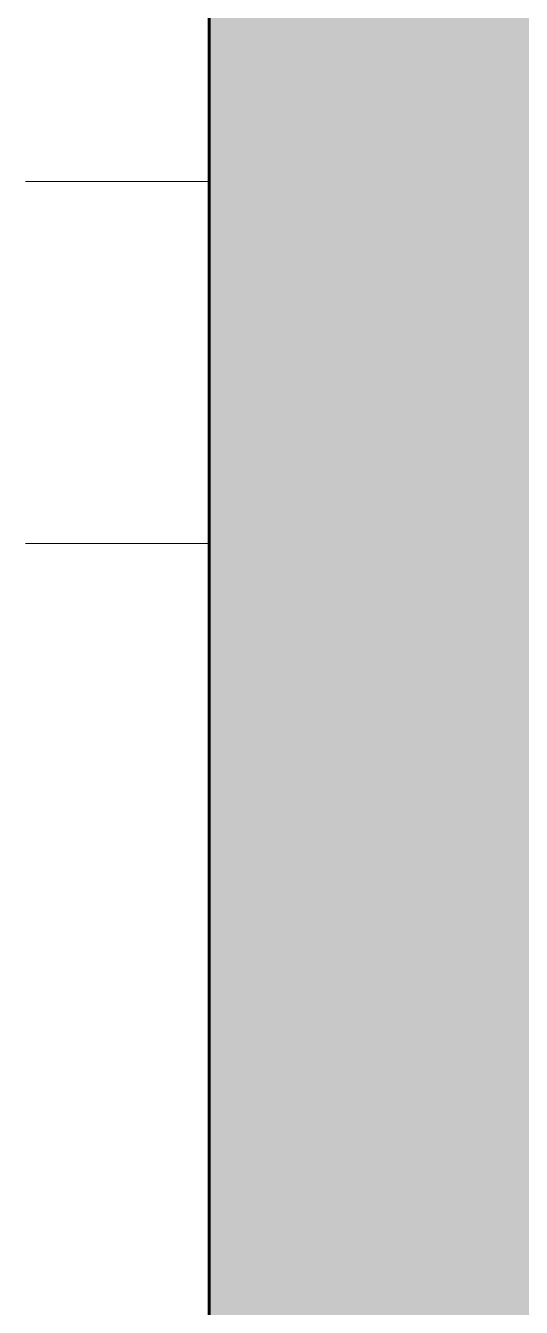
# Model space of a CAD drawing. Header units: millimetres. Extents: x -11245 to 8231, y -22520 to -3800.
# Drawn here: x 514 to 788, y -9792 to -9083 of the extents above; entities that cross this region are included whole.
import ezdxf

# ---------------------------------------------------------------- set-up
doc = ezdxf.new("R2010")
doc.units = ezdxf.units.MM
for name, color, linetype, lineweight in [('A-ANNO-NOTE', 131, 'Continuous', 9), ('A-WALL', 113, 'Continuous', 25), ('A-WALL-PATT', 111, 'Continuous', 25)]:
    doc.layers.add(name, color=color, linetype=linetype, lineweight=lineweight)

msp = doc.modelspace()

# ---------------------------------------------------------------- hatches: boundary and pattern name
at = {"layer": 'A-WALL-PATT'}
h = msp.add_hatch(color=256, dxfattribs=at)
h.paths.add_polyline_path([(795.38, -11969.651), (795.38, -11067.011), (615.38, -11067.011), (615.38, -11969.651)])
h.paths.add_polyline_path([(795.38, -9441.2), (795.38, -8369.651), (615.38, -8369.651), (615.38, -9441.2)])
msp.add_hatch(color=256, dxfattribs=at).paths.add_polyline_path([(795.38, -11067.011), (795.38, -9441.2), (615.38, -9441.2), (615.38, -11067.011)])

# ---------------------------------------------------------------- linework, layer by layer
at = {"layer": 'A-ANNO-NOTE'}
for p, q in [((615.38, -9169.651), (514.13, -9169.651)), ((615.38, -9369.651), (514.13, -9369.651))]:
    msp.add_line(p, q, dxfattribs=at)
at = {"layer": 'A-WALL', "lineweight": 60}
msp.add_line((615.38, -8369.651), (615.38, -11969.651), dxfattribs=at)

doc.saveas('drawing.dxf')
